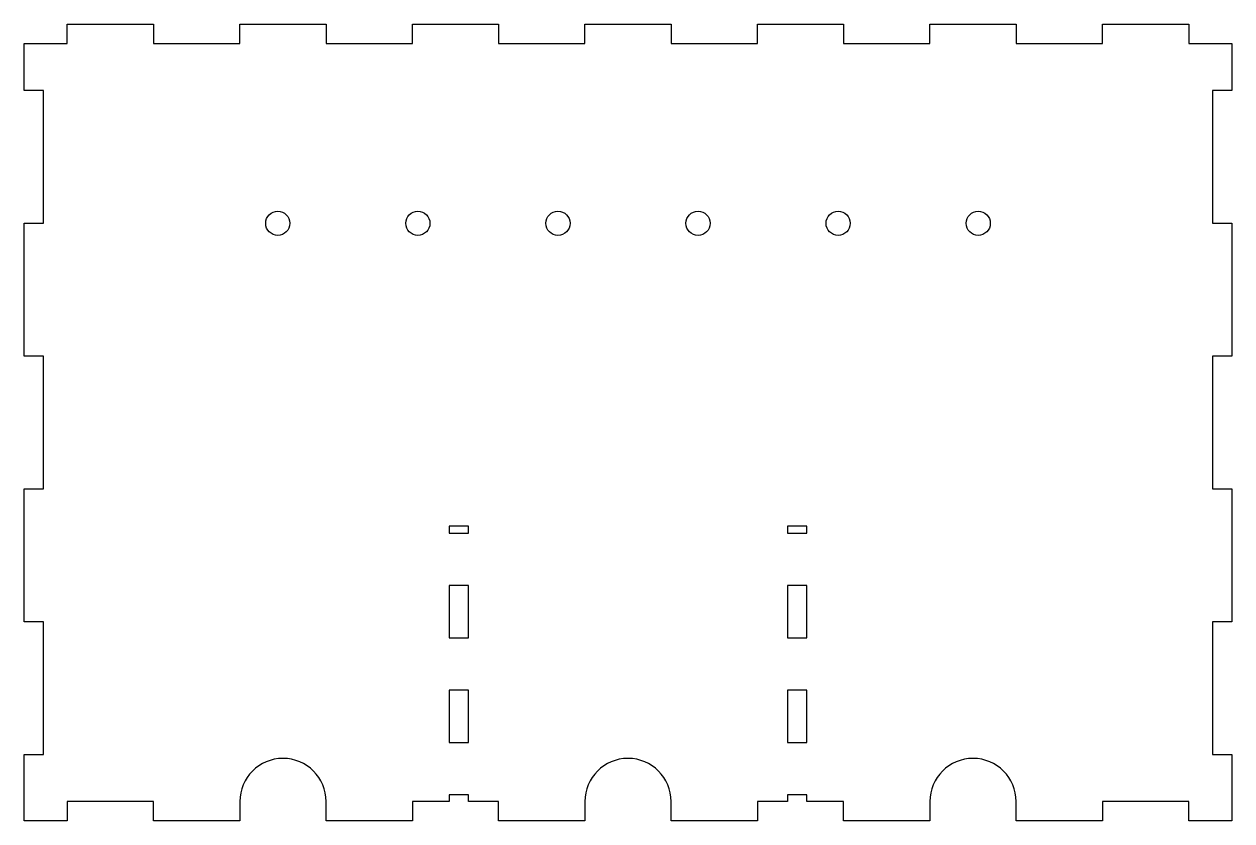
# Model space of a CAD drawing. Header units: millimetres. Extents: x -125 to 125, y 0 to 165.
import ezdxf

# ---------------------------------------------------------------- set-up
doc = ezdxf.new("R2010")
doc.units = ezdxf.units.MM
doc.layers.get('0').update_dxf_attribs({"linetype": 'CONTINUOUS'})

msp = doc.modelspace()

# ---------------------------------------------------------------- linework, layer by layer
msp.add_lwpolyline([(37, 4), (37, 5.42), (33, 5.42), (33, 4), (26.79, 4), (26.79, 0), (8.93, 0), (8.93, 4, 1), (-8.93, 4), (-8.93, 0), (-26.79, 0), (-26.79, 4), (-33, 4), (-33, 5.42), (-37, 5.42), (-37, 4), (-44.64, 4), (-44.64, 0), (-62.5, 0), (-62.5, 4, 1), (-80.36, 4), (-80.36, 0), (-98.21, 0), (-98.21, 4), (-116.07, 4), (-116.07, 0), (-125, 0), (-125, 13.75), (-121, 13.75), (-121, 41.25), (-125, 41.25), (-125, 68.75), (-121, 68.75), (-121, 96.25), (-125, 96.25), (-125, 123.75), (-121, 123.75), (-121, 151.25), (-125, 151.25), (-125, 161), (-116.07, 161), (-116.07, 165), (-98.21, 165), (-98.21, 161), (-80.36, 161), (-80.36, 165), (-62.5, 165), (-62.5, 161), (-44.64, 161), (-44.64, 165), (-26.79, 165), (-26.79, 161), (-8.93, 161), (-8.93, 165), (8.93, 165), (8.93, 161), (26.79, 161), (26.79, 165), (44.64, 165), (44.64, 161), (62.5, 161), (62.5, 165), (80.36, 165), (80.36, 161), (98.21, 161), (98.21, 165), (116.07, 165), (116.07, 161), (125, 161), (125, 151.25), (121, 151.25), (121, 123.75), (125, 123.75), (125, 96.25), (121, 96.25), (121, 68.75), (125, 68.75), (125, 41.25), (121, 41.25), (121, 13.75), (125, 13.75), (125, 0), (116.07, 0), (116.07, 4), (98.21, 4), (98.21, 0), (80.36, 0), (80.36, 4, 1), (62.5, 4), (62.5, 0), (44.64, 0), (44.64, 4)], format="xyb", close=True)
for points in [[(-37, 61), (-37, 59.58), (-33, 59.58), (-33, 61)], [(33, 59.58), (37, 59.58), (37, 61), (33, 61)], [(-37, 48.75), (-37, 37.92), (-33, 37.92), (-33, 48.75)], [(37, 37.92), (37, 48.75), (33, 48.75), (33, 37.92)], [(-37, 27.08), (-37, 16.25), (-33, 16.25), (-33, 27.08)], [(37, 16.25), (37, 27.08), (33, 27.08), (33, 16.25)]]:
    msp.add_lwpolyline(points, close=True)
for centre in [(-72.5, 123.75), (-43.5, 123.75), (-14.5, 123.75), (14.5, 123.75), (43.5, 123.75), (72.5, 123.75)]:
    msp.add_circle(centre, 2.5)

doc.saveas('drawing.dxf')
